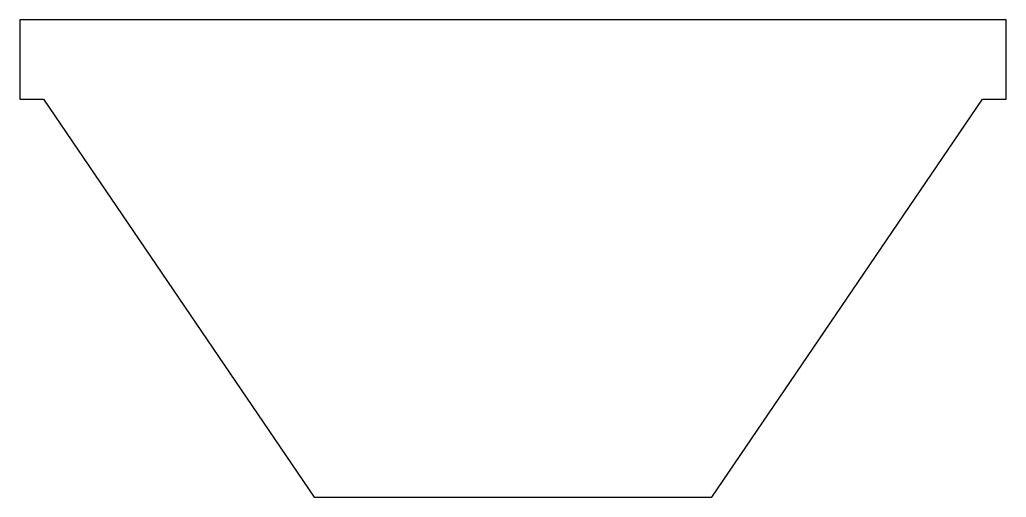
# Model space of a CAD drawing. Header units: millimetres. Extents: x 5 to 129, y 5 to 65.
import ezdxf

# ---------------------------------------------------------------- set-up
doc = ezdxf.new("R2010")
doc.units = ezdxf.units.MM
doc.layers.add('CORTE', color=1, linetype='Continuous')

msp = doc.modelspace()

# ---------------------------------------------------------------- linework, layer by layer
at = {"layer": 'CORTE'}
msp.add_lwpolyline([(42, 5), (92, 5), (126, 55), (129, 55), (129, 65), (5, 65), (5, 55), (8, 55)], close=True, dxfattribs=at)

doc.saveas('drawing.dxf')
